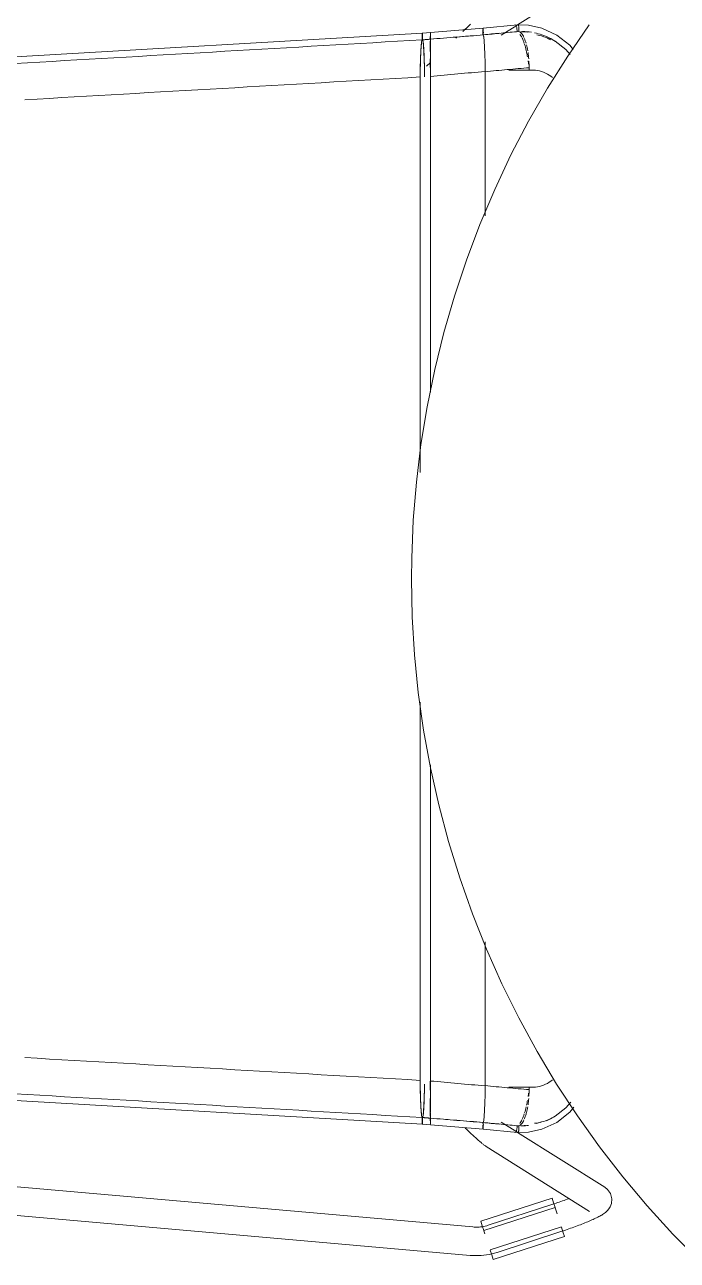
# Model space of a CAD drawing. Header units: millimetres. Extents: x 155927 to 326028, y -36033 to 97293.
# Drawn here: x 227144 to 227418, y 12019 to 12538 of the extents above; entities that cross this region are included whole.
import ezdxf

# ---------------------------------------------------------------- set-up
doc = ezdxf.new("R2010")
doc.units = ezdxf.units.MM
doc.header["$MEASUREMENT"] = 0
doc.layers.add('I-FURN', color=8, linetype='CONTINUOUS', lineweight=9)

msp = doc.modelspace()

# ---------------------------------------------------------------- linework, layer by layer
at = {"layer": 'I-FURN'}
for p, q in [((227350.99, 12538.02), (227387.76, 12561.05)), ((227314.33, 12534.84), (227336.53, 12536.66)), ((227329.49, 12536.64), (227329.02, 12536.2)), ((227329.96, 12537.07), (227329.49, 12536.64)), ((227330.41, 12537.49), (227329.96, 12537.07)), ((227330.85, 12537.9), (227330.41, 12537.49)), ((227331.29, 12538.31), (227330.85, 12537.9)), ((227336.48, 12536.41), (227336.46, 12536.12)), ((227336.46, 12536.12), (227336.48, 12536.41)), ((227336.51, 12536.6), (227336.48, 12536.41)), ((227336.48, 12536.41), (227336.51, 12536.6)), ((227336.53, 12536.67), (227336.51, 12536.6)), ((227336.51, 12536.6), (227336.53, 12536.66)), ((227336.53, 12536.67), (227351.02, 12538.09)), ((227336.56, 12536.6), (227336.53, 12536.67)), ((227336.53, 12536.66), (227336.56, 12536.59)), ((227336.58, 12536.41), (227336.56, 12536.6)), ((227336.61, 12536.11), (227336.58, 12536.41)), ((227336.58, 12536.4), (227336.61, 12536.11)), ((227344.17, 12533.75), (227350.67, 12537.82)), ((227355.59, 12537.88), (227350.13, 12537.97)), ((227361.24, 12536.66), (227355.59, 12537.88)), ((227367.55, 12533.76), (227361.24, 12536.66)), ((227381.2, 12538.09), (227372.15, 12524.9)), ((226979.06, 12515.28), (227310.97, 12534.56)), ((227310.87, 12531.73), (227310.66, 12530.84)), ((227310.87, 12533.18), (227310.86, 12532.69)), ((227310.86, 12532.69), (227310.86, 12532.2)), ((227310.86, 12532.2), (227310.87, 12531.73)), ((227310.88, 12533.64), (227310.87, 12533.18)), ((227310.9, 12534.02), (227310.88, 12533.64)), ((227310.92, 12534.31), (227310.9, 12534.02)), ((227310.95, 12534.5), (227310.92, 12534.31)), ((227310.97, 12534.56), (227310.95, 12534.5)), ((227314.33, 12534.83), (227310.97, 12534.57)), ((227311, 12534.49), (227310.97, 12534.56)), ((227311.03, 12534.31), (227311, 12534.49)), ((227311.05, 12534.01), (227311.03, 12534.31)), ((227311.07, 12533.63), (227311.05, 12534.01)), ((227311.08, 12533.18), (227311.07, 12533.63)), ((227311.07, 12531.72), (227311.08, 12532.19)), ((227311.28, 12530.82), (227311.07, 12531.72)), ((227311.08, 12532.69), (227311.08, 12533.18)), ((227311.08, 12532.19), (227311.08, 12532.69)), ((227314.32, 12532.96), (227314.33, 12533.45)), ((227314.33, 12533.45), (227314.32, 12532.96)), ((227314.32, 12532.46), (227314.32, 12532.96)), ((227314.32, 12532.96), (227314.32, 12532.46)), ((227314.33, 12531.99), (227314.32, 12532.46)), ((227314.32, 12532.46), (227314.33, 12531.99)), ((227314.33, 12534.77), (227314.33, 12534.84)), ((227314.33, 12534.84), (227314.33, 12534.77)), ((227314.33, 12534.77), (227314.33, 12534.83)), ((227314.33, 12534.83), (227314.33, 12534.77)), ((227314.33, 12534.58), (227314.33, 12534.77)), ((227314.33, 12534.77), (227314.34, 12534.58)), ((227314.34, 12534.58), (227314.33, 12534.77)), ((227314.33, 12534.77), (227314.33, 12534.58)), ((227314.33, 12534.28), (227314.33, 12534.58)), ((227314.33, 12534.58), (227314.33, 12534.29)), ((227314.33, 12534.29), (227314.33, 12533.9)), ((227314.33, 12533.9), (227314.33, 12534.28)), ((227314.33, 12533.45), (227314.33, 12533.9)), ((227314.33, 12533.9), (227314.33, 12533.45)), ((227314.34, 12534.58), (227314.34, 12534.29)), ((227314.34, 12534.29), (227314.34, 12534.58)), ((227314.34, 12534.29), (227314.34, 12533.91)), ((227314.34, 12533.91), (227314.34, 12534.29)), ((227314.34, 12533.91), (227314.34, 12533.45)), ((227314.34, 12533.46), (227314.34, 12533.91)), ((227314.34, 12532.97), (227314.34, 12533.46)), ((227314.34, 12533.45), (227314.34, 12532.96)), ((227314.34, 12532.47), (227314.34, 12532.97)), ((227314.34, 12532.96), (227314.34, 12532.47)), ((227314.34, 12532.47), (227314.34, 12532)), ((227314.34, 12532), (227314.34, 12532.47)), ((227314.34, 12532), (227314.35, 12531.11)), ((227314.35, 12531.11), (227314.34, 12532)), ((227325.58, 12532.93), (227325.07, 12532.45)), ((227328.55, 12535.75), (227328.06, 12535.29)), ((227329.02, 12536.2), (227328.55, 12535.75)), ((227336.45, 12535.74), (227336.43, 12535.29)), ((227336.43, 12535.29), (227336.45, 12535.74)), ((227336.43, 12535.29), (227336.43, 12534.8)), ((227336.43, 12534.79), (227336.43, 12535.29)), ((227336.43, 12534.8), (227336.43, 12534.3)), ((227336.43, 12534.3), (227336.43, 12534.79)), ((227336.43, 12534.3), (227336.44, 12533.83)), ((227336.44, 12533.83), (227336.43, 12534.3)), ((227336.62, 12535.73), (227336.61, 12536.11)), ((227336.61, 12536.11), (227336.62, 12535.72)), ((227336.63, 12535.28), (227336.62, 12535.73)), ((227336.62, 12535.72), (227336.63, 12535.27)), ((227336.64, 12534.78), (227336.63, 12535.28)), ((227336.63, 12535.27), (227336.64, 12534.78)), ((227336.63, 12534.29), (227336.64, 12534.78)), ((227336.64, 12534.78), (227336.63, 12534.28)), ((227336.63, 12533.82), (227336.63, 12534.29)), ((227336.63, 12534.28), (227336.63, 12533.81)), ((227336.82, 12532.92), (227336.63, 12533.82)), ((227336.63, 12533.81), (227336.82, 12532.93)), ((227336.82, 12532.93), (227337, 12531.21)), ((227337, 12531.19), (227336.82, 12532.92)), ((227337, 12531.19), (227337.15, 12528.75)), ((227337.15, 12528.71), (227337, 12531.19)), ((227366.85, 12531.19), (227363.16, 12533.1)), ((227371.42, 12527.69), (227366.85, 12531.19)), ((227373.08, 12529.43), (227367.55, 12533.76)), ((227310.31, 12526.59), (227310.18, 12523.46)), ((227310.47, 12529.09), (227310.31, 12526.59)), ((227310.66, 12530.84), (227310.47, 12529.09)), ((227311.48, 12529.07), (227311.28, 12530.82)), ((227311.64, 12526.57), (227311.48, 12529.07)), ((227311.76, 12523.45), (227311.64, 12526.57)), ((227314.3, 12529.35), (227314.29, 12526.85)), ((227314.29, 12526.84), (227314.3, 12529.34)), ((227314.31, 12531.1), (227314.3, 12529.35)), ((227314.3, 12529.34), (227314.31, 12531.09)), ((227314.35, 12531.11), (227314.37, 12529.37)), ((227314.37, 12529.37), (227314.35, 12531.11)), ((227314.38, 12526.86), (227314.37, 12529.37)), ((227314.37, 12529.36), (227314.38, 12526.86)), ((227314.38, 12526.86), (227314.39, 12523.73)), ((227314.39, 12523.73), (227314.38, 12526.86)), ((227337.15, 12528.71), (227337.26, 12525.68)), ((227337.26, 12525.61), (227337.15, 12528.71)), ((227373.15, 12525.62), (227371.42, 12527.69)), ((227374.48, 12527.68), (227373.08, 12529.43)), ((227310.18, 12523.46), (227310.11, 12519.89)), ((227311.84, 12519.9), (227311.76, 12523.45)), ((227314.39, 12522.17), (227312.76, 12520.59)), ((227314.27, 12520.16), (227314.28, 12523.72)), ((227314.28, 12523.72), (227314.27, 12520.17)), ((227314.39, 12523.73), (227314.39, 12520.16)), ((227314.39, 12520.16), (227314.39, 12523.73)), ((227337.26, 12525.61), (227337.34, 12522.17)), ((227337.34, 12522.18), (227337.26, 12525.61)), ((227337.36, 12518.32), (227337.34, 12522.08)), ((227337.34, 12522.08), (227337.36, 12518.44)), ((227372.15, 12524.9), (227363.63, 12511.36)), ((227310.11, 12519.89), (227310.08, 12516.11)), ((227310.08, 12516.11), (227310.08, 12349.84)), ((227310.08, 12349.84), (227310.08, 12516.11)), ((227311.87, 12516.22), (227311.84, 12519.9)), ((227314.39, 12520.16), (227314.4, 12516.37)), ((227314.4, 12516.37), (227314.39, 12520.16)), ((227314.4, 12516.37), (227314.4, 12383.54)), ((227314.4, 12383.54), (227314.4, 12516.37)), ((227337.36, 12457.76), (227337.36, 12518.32)), ((227337.36, 12518.32), (227337.36, 12457.76)), ((227357.16, 12519.02), (227347.41, 12519.02)), ((227355.92, 12520.01), (227355.92, 12518.97)), ((227363.63, 12511.36), (227355.66, 12497.49)), ((227355.66, 12497.49), (227348.25, 12483.31)), ((227348.25, 12483.31), (227341.41, 12468.84)), ((227341.41, 12468.84), (227335.15, 12454.12)), ((227335.15, 12454.12), (227329.49, 12439.15)), ((227329.49, 12439.15), (227324.44, 12423.97)), ((227324.44, 12423.97), (227319.99, 12408.61)), ((227319.99, 12408.61), (227316.16, 12393.07)), ((227316.16, 12393.07), (227312.96, 12377.4)), ((227312.96, 12377.4), (227310.39, 12361.61)), ((227310.39, 12361.61), (227308.45, 12345.72)), ((227308.45, 12345.72), (227307.14, 12329.78)), ((227307.14, 12329.78), (227306.48, 12313.79)), ((227306.48, 12313.79), (227306.38, 12305.16)), ((227306.38, 12305.16), (227306.7, 12289.16)), ((227306.7, 12289.16), (227307.66, 12273.19)), ((227307.66, 12273.19), (227309.26, 12257.27)), ((227309.26, 12257.27), (227311.49, 12241.43)), ((227310.08, 12253.3), (227310.08, 12094.21)), ((227310.08, 12094.21), (227310.08, 12253.3)), ((227311.49, 12241.43), (227314.36, 12225.69)), ((227314.36, 12225.69), (227317.85, 12210.08)), ((227314.4, 12226.94), (227314.4, 12093.94)), ((227314.4, 12093.94), (227314.4, 12226.94)), ((227317.85, 12210.08), (227321.96, 12194.62)), ((227321.96, 12194.62), (227326.69, 12179.33)), ((227326.69, 12179.33), (227332.03, 12164.25)), ((227332.03, 12164.25), (227337.96, 12149.39)), ((227337.36, 12092), (227337.36, 12152.49)), ((227337.36, 12152.49), (227337.36, 12092)), ((227337.96, 12149.39), (227344.48, 12134.78)), ((227344.48, 12134.78), (227351.59, 12120.45)), ((227351.59, 12120.45), (227359.26, 12106.41)), ((227359.26, 12106.41), (227367.48, 12092.68)), ((226979.06, 12095.04), (227310.97, 12075.75)), ((227310.08, 12094.21), (227310.11, 12090.42)), ((227310.11, 12090.42), (227310.18, 12086.86)), ((227311.76, 12086.86), (227311.84, 12090.41)), ((227311.84, 12090.41), (227311.86, 12092.67)), ((227314.27, 12090.15), (227314.27, 12093.93)), ((227314.27, 12093.93), (227314.27, 12090.15)), ((227314.4, 12093.94), (227314.39, 12090.16)), ((227314.39, 12090.15), (227314.4, 12093.94)), ((227314.39, 12090.15), (227314.39, 12086.59)), ((227314.39, 12086.59), (227314.39, 12090.15)), ((227337.34, 12088.24), (227337.36, 12092)), ((227337.36, 12091.88), (227337.34, 12088.24)), ((227347.41, 12091.29), (227357.16, 12091.29)), ((227355.92, 12091.35), (227355.92, 12090.3)), ((227367.48, 12092.68), (227376.25, 12079.3)), ((227310.18, 12086.86), (227310.31, 12083.73)), ((227311.64, 12083.74), (227311.76, 12086.86)), ((227314.29, 12083.47), (227314.28, 12086.6)), ((227314.28, 12086.59), (227314.29, 12083.47)), ((227314.39, 12086.59), (227314.38, 12083.46)), ((227314.38, 12083.45), (227314.39, 12086.59)), ((227337.15, 12081.61), (227337.26, 12084.7)), ((227337.26, 12084.64), (227337.15, 12081.6)), ((227337.34, 12088.14), (227337.26, 12084.7)), ((227337.26, 12084.7), (227337.34, 12088.14)), ((227373.42, 12085.01), (227371.42, 12082.62)), ((227310.31, 12083.73), (227310.47, 12081.23)), ((227310.47, 12081.23), (227310.66, 12079.48)), ((227310.66, 12079.48), (227310.87, 12078.59)), ((227311.07, 12078.59), (227311.28, 12079.5)), ((227311.28, 12079.5), (227311.48, 12081.25)), ((227311.48, 12081.25), (227311.64, 12083.74)), ((227314.3, 12080.97), (227314.29, 12083.47)), ((227314.29, 12083.47), (227314.3, 12080.97)), ((227314.31, 12079.22), (227314.3, 12080.97)), ((227314.3, 12080.97), (227314.31, 12079.22)), ((227314.35, 12079.21), (227314.34, 12078.32)), ((227314.34, 12078.32), (227314.35, 12079.2)), ((227314.37, 12080.68), (227314.35, 12079.21)), ((227314.35, 12079.2), (227314.37, 12080.68)), ((227314.38, 12083.45), (227314.37, 12080.95)), ((227314.37, 12080.95), (227314.38, 12083.45)), ((227337, 12079.13), (227337.15, 12081.61)), ((227337.15, 12081.56), (227337, 12079.12)), ((227371.42, 12082.62), (227366.85, 12079.13)), ((227373.08, 12080.89), (227367.55, 12076.55)), ((227374.77, 12082.99), (227373.08, 12080.89)), ((227376.25, 12079.3), (227385.55, 12066.28)), ((227310.87, 12078.59), (227310.86, 12078.12)), ((227310.86, 12078.12), (227310.86, 12077.62)), ((227310.86, 12077.62), (227310.87, 12077.13)), ((227310.87, 12077.13), (227310.88, 12076.68)), ((227310.88, 12076.68), (227310.9, 12076.3)), ((227310.9, 12076.3), (227310.92, 12076.01)), ((227310.92, 12076.01), (227310.95, 12075.82)), ((227310.95, 12075.82), (227310.97, 12075.75)), ((227310.97, 12075.75), (227311, 12075.82)), ((227314.33, 12075.48), (227310.97, 12075.75)), ((227311, 12075.82), (227311.03, 12076.01)), ((227311.03, 12076.01), (227311.05, 12076.3)), ((227311.05, 12076.3), (227311.07, 12076.69)), ((227311.08, 12078.13), (227311.07, 12078.59)), ((227311.07, 12076.69), (227311.08, 12077.14)), ((227311.08, 12077.63), (227311.08, 12078.13)), ((227311.08, 12077.14), (227311.08, 12077.63)), ((227314.32, 12077.85), (227314.33, 12078.32)), ((227314.33, 12078.32), (227314.32, 12077.85)), ((227314.32, 12077.36), (227314.32, 12077.85)), ((227314.32, 12077.85), (227314.32, 12077.35)), ((227314.33, 12076.87), (227314.32, 12077.36)), ((227314.32, 12077.35), (227314.33, 12076.86)), ((227314.33, 12076.42), (227314.33, 12076.87)), ((227314.33, 12076.86), (227314.33, 12076.41)), ((227314.33, 12076.03), (227314.33, 12076.42)), ((227314.33, 12076.41), (227314.33, 12076.03)), ((227314.33, 12075.55), (227314.33, 12075.48)), ((227314.33, 12075.48), (227314.33, 12075.55)), ((227314.33, 12075.54), (227314.33, 12075.48)), ((227314.33, 12075.48), (227314.33, 12075.54)), ((227314.33, 12075.48), (227336.53, 12073.65)), ((227314.34, 12078.32), (227314.34, 12077.85)), ((227314.34, 12077.84), (227314.34, 12078.32)), ((227314.34, 12077.85), (227314.34, 12077.35)), ((227314.34, 12077.35), (227314.34, 12077.84)), ((227314.34, 12077.35), (227314.34, 12076.86)), ((227314.34, 12076.86), (227314.34, 12077.35)), ((227314.34, 12076.86), (227314.34, 12076.41)), ((227314.34, 12076.41), (227314.34, 12076.86)), ((227314.34, 12076.41), (227314.34, 12076.03)), ((227314.34, 12076.02), (227314.34, 12076.41)), ((227314.34, 12076.03), (227314.34, 12075.73)), ((227314.34, 12075.73), (227314.34, 12076.02)), ((227329.49, 12073.68), (227329.02, 12074.12)), ((227336.44, 12076.49), (227336.43, 12076.02)), ((227336.43, 12076.02), (227336.44, 12076.49)), ((227336.43, 12075.52), (227336.43, 12075.03)), ((227336.43, 12075.03), (227336.43, 12075.52)), ((227336.43, 12075.03), (227336.45, 12074.58)), ((227336.45, 12074.58), (227336.43, 12075.03)), ((227336.45, 12074.58), (227336.46, 12074.19)), ((227336.46, 12074.2), (227336.45, 12074.58)), ((227336.48, 12073.9), (227336.46, 12074.2)), ((227336.46, 12074.19), (227336.48, 12073.9)), ((227336.61, 12074.21), (227336.58, 12073.91)), ((227336.58, 12073.91), (227336.61, 12074.2)), ((227336.61, 12074.2), (227336.62, 12074.59)), ((227336.62, 12074.59), (227336.61, 12074.21)), ((227336.63, 12075.05), (227336.62, 12074.59)), ((227336.62, 12074.59), (227336.63, 12075.04)), ((227336.82, 12077.39), (227336.63, 12076.5)), ((227336.63, 12076.5), (227336.82, 12077.39)), ((227336.63, 12076.03), (227336.63, 12076.5)), ((227336.63, 12076.5), (227336.63, 12076.03)), ((227336.64, 12075.53), (227336.63, 12076.03)), ((227336.63, 12076.03), (227336.64, 12075.54)), ((227336.64, 12075.54), (227336.63, 12075.05)), ((227336.63, 12075.04), (227336.64, 12075.53)), ((227336.82, 12077.39), (227337, 12079.13)), ((227337, 12079.11), (227336.82, 12077.39)), ((227350.67, 12072.5), (227344.17, 12076.57)), ((227367.55, 12076.55), (227361.24, 12073.65)), ((227366.85, 12079.13), (227363.16, 12077.22)), ((227332.15, 12032.56), (226907.65, 12069.86)), ((227329.96, 12073.25), (227329.49, 12073.68)), ((227330.41, 12072.82), (227329.96, 12073.25)), ((227330.85, 12072.41), (227330.41, 12072.82)), ((227331.29, 12072.01), (227330.85, 12072.41)), ((227331.71, 12071.62), (227331.29, 12072.01)), ((227332.13, 12071.24), (227331.71, 12071.62)), ((227332.53, 12070.87), (227332.13, 12071.24)), ((227332.92, 12070.51), (227332.53, 12070.87)), ((227333.3, 12070.17), (227332.92, 12070.51)), ((227333.66, 12069.84), (227333.3, 12070.17)), ((227334.01, 12069.52), (227333.66, 12069.84)), ((227334.35, 12069.22), (227334.01, 12069.52)), ((227334.67, 12068.93), (227334.35, 12069.22)), ((227334.98, 12068.66), (227334.67, 12068.93)), ((227336.48, 12073.9), (227336.51, 12073.71)), ((227336.51, 12073.72), (227336.48, 12073.9)), ((227336.53, 12073.65), (227336.51, 12073.72)), ((227336.51, 12073.71), (227336.53, 12073.65)), ((227336.56, 12073.72), (227336.53, 12073.65)), ((227336.53, 12073.65), (227336.56, 12073.72)), ((227336.53, 12073.65), (227351.02, 12072.23)), ((227336.56, 12073.72), (227336.58, 12073.91)), ((227355.59, 12072.44), (227350.13, 12072.35)), ((227387.76, 12049.26), (227350.99, 12072.3)), ((227361.24, 12073.65), (227355.59, 12072.44)), ((227335.28, 12068.4), (227334.98, 12068.66)), ((227335.56, 12068.16), (227335.28, 12068.4)), ((227335.82, 12067.93), (227335.56, 12068.16)), ((227336.07, 12067.72), (227335.82, 12067.93)), ((227336.31, 12067.52), (227336.07, 12067.72)), ((227336.55, 12067.33), (227336.31, 12067.52)), ((227336.77, 12067.15), (227336.55, 12067.33)), ((227336.99, 12066.97), (227336.77, 12067.15)), ((227337.22, 12066.8), (227336.99, 12066.97)), ((227337.48, 12066.62), (227337.22, 12066.8)), ((227337.8, 12066.4), (227337.48, 12066.62)), ((227337.8, 12066.4), (227381.38, 12039.1)), ((227385.55, 12066.28), (227395.35, 12053.64)), ((226887.78, 12059.56), (227331.1, 12020.61)), ((227395.35, 12053.64), (227405.66, 12041.4)), ((227388.88, 12048.37), (227387.76, 12049.26)), ((227388.88, 12048.37), (227390.1, 12046.64)), ((227365.57, 12044.74), (227335.57, 12035.05)), ((227365.57, 12044.74), (227366.2, 12042.78)), ((227367.92, 12042.82), (227367.23, 12042.58)), ((227368.6, 12043.05), (227367.92, 12042.82)), ((227369.27, 12043.28), (227368.6, 12043.05)), ((227369.94, 12043.52), (227369.27, 12043.28)), ((227370.59, 12043.76), (227369.94, 12043.52)), ((227371.24, 12043.99), (227370.59, 12043.76)), ((227371.88, 12044.23), (227371.24, 12043.99)), ((227372.5, 12044.46), (227371.88, 12044.23)), ((227390.1, 12046.64), (227390.69, 12044.41)), ((227390.69, 12044.41), (227390.52, 12042.44)), ((227336.87, 12031.01), (227366.88, 12040.69)), ((227365.52, 12042.02), (227338.71, 12033.31)), ((227365.85, 12042.13), (227365.52, 12042.02)), ((227366.54, 12042.35), (227365.85, 12042.13)), ((227366.2, 12042.78), (227366.84, 12040.81)), ((227367.23, 12042.58), (227366.54, 12042.35)), ((227367.71, 12038.12), (227366.91, 12040.6)), ((227386.84, 12037.84), (227386.45, 12037.59)), ((227387.22, 12038.09), (227386.84, 12037.84)), ((227387.61, 12038.37), (227387.22, 12038.09)), ((227388.02, 12038.68), (227387.61, 12038.37)), ((227388.44, 12039.05), (227388.02, 12038.68)), ((227388.91, 12039.52), (227388.44, 12039.05)), ((227389.43, 12040.14), (227388.91, 12039.52)), ((227389.99, 12041.06), (227389.43, 12040.14)), ((227390.52, 12042.44), (227389.99, 12041.06)), ((227405.66, 12041.4), (227416.45, 12029.59)), ((227332.18, 12032.56), (227332.15, 12032.56)), ((227332.84, 12032.51), (227332.18, 12032.56)), ((227333.5, 12032.5), (227332.84, 12032.51)), ((227334.16, 12032.51), (227333.5, 12032.5)), ((227334.82, 12032.54), (227334.16, 12032.51)), ((227335.48, 12032.6), (227334.82, 12032.54)), ((227336.14, 12032.69), (227335.48, 12032.6)), ((227336.2, 12033.1), (227335.57, 12035.05)), ((227336.79, 12032.81), (227336.14, 12032.69)), ((227336.83, 12031.12), (227336.2, 12033.1)), ((227337.44, 12032.95), (227336.79, 12032.81)), ((227338.08, 12033.11), (227337.44, 12032.95)), ((227338.71, 12033.31), (227338.08, 12033.11)), ((227369.48, 12032.62), (227339.48, 12022.94)), ((227369.52, 12032.51), (227370.16, 12030.53)), ((227374.77, 12032.51), (227374.06, 12032.25)), ((227375.47, 12032.76), (227374.77, 12032.51)), ((227376.16, 12033.01), (227375.47, 12032.76)), ((227376.84, 12033.27), (227376.16, 12033.01)), ((227377.5, 12033.52), (227376.84, 12033.27)), ((227378.15, 12033.78), (227377.5, 12033.52)), ((227378.79, 12034.03), (227378.15, 12033.78)), ((227379.42, 12034.28), (227378.79, 12034.03)), ((227380.03, 12034.53), (227379.42, 12034.28)), ((227380.63, 12034.78), (227380.03, 12034.53)), ((227381.2, 12035.02), (227380.63, 12034.78)), ((227381.77, 12035.26), (227381.2, 12035.02)), ((227382.31, 12035.5), (227381.77, 12035.26)), ((227382.84, 12035.74), (227382.31, 12035.5)), ((227383.35, 12035.98), (227382.84, 12035.74)), ((227383.84, 12036.21), (227383.35, 12035.98)), ((227384.31, 12036.44), (227383.84, 12036.21)), ((227384.77, 12036.67), (227384.31, 12036.44)), ((227385.21, 12036.9), (227384.77, 12036.67)), ((227385.64, 12037.13), (227385.21, 12036.9)), ((227386.05, 12037.36), (227385.64, 12037.13)), ((227386.45, 12037.59), (227386.05, 12037.36)), ((227337.28, 12029.74), (227336.9, 12030.91)), ((227370.79, 12028.58), (227340.78, 12018.89)), ((227342.42, 12021.89), (227369.23, 12030.61)), ((227369.69, 12030.75), (227369.23, 12030.61)), ((227370.43, 12031), (227369.69, 12030.75)), ((227370.16, 12030.53), (227370.79, 12028.58)), ((227371.16, 12031.25), (227370.43, 12031)), ((227371.9, 12031.49), (227371.16, 12031.25)), ((227372.63, 12031.75), (227371.9, 12031.49)), ((227373.35, 12032), (227372.63, 12031.75)), ((227374.06, 12032.25), (227373.35, 12032)), ((227416.45, 12029.59), (227427.7, 12018.22)), ((227340.15, 12020.85), (227339.51, 12022.82)), ((227331.1, 12020.61), (227332.24, 12020.53)), ((227332.24, 12020.53), (227333.38, 12020.5)), ((227333.38, 12020.5), (227334.52, 12020.51)), ((227334.52, 12020.51), (227335.66, 12020.57)), ((227335.66, 12020.57), (227336.8, 12020.68)), ((227336.8, 12020.68), (227337.93, 12020.83)), ((227337.93, 12020.83), (227339.06, 12021.02)), ((227339.06, 12021.02), (227340.17, 12021.26)), ((227340.78, 12018.89), (227340.15, 12020.85)), ((227340.17, 12021.26), (227341.28, 12021.55)), ((227341.28, 12021.55), (227342.37, 12021.88)), ((227342.37, 12021.88), (227342.42, 12021.89))]:
    msp.add_line(p, q, dxfattribs=at)
for points, knots in [([(227350.85, 12535.15), (227350.86, 12535.37), (227350.85, 12535.86), (227350.77, 12536.61), (227350.61, 12537.28), (227350.44, 12537.71), (227350.32, 12537.86), (227350.28, 12537.9)], [-1, -1, -1, -1, -0.90625, -0.8125, -0.71875, -0.625, -0.5625, -0.5625, -0.5625, -0.5625]), ([(227351.17, 12538.04), (227351.2, 12538.02), (227351.24, 12537.98), (227351.32, 12537.87), (227351.42, 12537.68), (227351.52, 12537.36), (227351.6, 12536.96), (227351.63, 12536.61), (227351.65, 12536.23), (227351.64, 12535.79), (227351.61, 12535.43), (227351.58, 12535.25)], [0.5555556, 0.5555556, 0.5555556, 0.5555556, 0.5833333, 0.6180556, 0.6527778, 0.7222222, 0.7916667, 0.8263889, 0.8611111, 0.9305556, 1, 1, 1, 1]), ([(227310.08, 12516.11), (227310.08, 12517.38), (227310.1, 12519.93), (227310.18, 12523.54), (227310.3, 12526.7), (227310.52, 12530.06), (227310.73, 12531.45), (227310.87, 12531.73)], [-1, -1, -1, -1, -0.833333, -0.666667, -0.5, -0.333333, 0, 0, 0, 0]), ([(227310.87, 12531.73), (227310.87, 12531.95), (227310.86, 12532.44), (227310.86, 12533.08), (227310.87, 12533.54), (227310.89, 12533.95), (227310.92, 12534.4), (227310.95, 12534.57), (227310.97, 12534.57)], [-1, -1, -1, -1, -0.90625, -0.8125, -0.765625, -0.71875, -0.625, -0.501507, -0.501507, -0.501507, -0.501507]), ([(227310.97, 12534.57), (227310.99, 12534.57), (227311.02, 12534.43), (227311.05, 12534.03), (227311.07, 12533.64), (227311.08, 12533.19), (227311.09, 12532.69), (227311.08, 12532.19), (227311.08, 12531.87), (227311.07, 12531.72)], [-0.5, -0.5, -0.5, -0.5, -0.375, -0.3125, -0.25, -0.1875, -0.125, -0.0625, 0, 0, 0, 0]), ([(227311.07, 12531.72), (227311.22, 12531.43), (227311.43, 12530.04), (227311.65, 12526.69), (227311.77, 12523.53), (227311.85, 12519.97), (227311.87, 12517.46), (227311.87, 12516.22)], [-1, -1, -1, -1, -0.6666667, -0.5, -0.3333333, -0.1666667, -0.003964, -0.003964, -0.003964, -0.003964]), ([(227330.33, 12533.32), (227328.68, 12533.18), (227323.35, 12532.74), (227318.02, 12532.3), (227314.33, 12531.99)], [0.2766114, 0.2766114, 0.2766114, 0.2766114, 0.5, 1, 1, 1, 1]), ([(227351.58, 12535.25), (227351.97, 12535.11), (227352.72, 12534.54), (227353.42, 12533.41), (227353.74, 12532.73)], [0, 0, 0, 0, 0.1666667, 0.3309695, 0.3309695, 0.3309695, 0.3309695]), ([(227358.16, 12534.67), (227360.27, 12534.23), (227363.35, 12533.22), (227366.12, 12531.59), (227366.99, 12531)], [0.1763318, 0.1763318, 0.1763318, 0.1763318, 0.3333333, 0.408557, 0.408557, 0.408557, 0.408557]), ([(227364.92, 12531.72), (227364.33, 12532.06), (227362.48, 12533.08), (227360.5, 12533.58), (227359.13, 12533.81)], [0.6175454, 0.6175454, 0.6175454, 0.6175454, 0.6666667, 0.7702374, 0.7702374, 0.7702374, 0.7702374]), ([(227355.24, 12524.54), (227355.12, 12525.22), (227354.95, 12526.06), (227354.77, 12526.91), (227354.73, 12527.1)], [-0.7589709, -0.7589709, -0.7589709, -0.7589709, -0.6666667, -0.6409461, -0.6409461, -0.6409461, -0.6409461]), ([(227354.82, 12529.6), (227355, 12528.86), (227355.17, 12528), (227355.33, 12527.11), (227355.34, 12527.05)], [0.5392675, 0.5392675, 0.5392675, 0.5392675, 0.6666667, 0.6749626, 0.6749626, 0.6749626, 0.6749626]), ([(227355.92, 12518.97), (227358.3, 12519.18), (227361.9, 12518.55), (227364.9, 12516.62), (227365.81, 12515.86)], [0, 0, 0, 0, 0.3333333, 0.5, 0.5, 0.5, 0.5]), ([(227310.87, 12078.59), (227310.73, 12078.86), (227310.52, 12080.25), (227310.3, 12083.61), (227310.18, 12086.78), (227310.1, 12090.38), (227310.08, 12092.93), (227310.08, 12094.21)], [-1, -1, -1, -1, -0.666667, -0.5, -0.333333, -0.166667, 0, 0, 0, 0]), ([(227311.86, 12092.67), (227311.85, 12090.64), (227311.79, 12087.42), (227311.65, 12083.63), (227311.43, 12080.28), (227311.22, 12078.88), (227311.07, 12078.59)], [-0.9335619, -0.9335619, -0.9335619, -0.9335619, -0.6666667, -0.5, -0.3333333, 0, 0, 0, 0]), ([(227365.81, 12094.46), (227364.9, 12093.69), (227361.9, 12091.76), (227358.3, 12091.13), (227355.92, 12091.35)], [0.5, 0.5, 0.5, 0.5, 0.6666667, 1, 1, 1, 1]), ([(227354.8, 12080.67), (227354.75, 12080.46), (227354.49, 12079.5), (227354.19, 12078.68), (227353.95, 12078.08)], [0.4629467, 0.4629467, 0.4629467, 0.4629467, 0.5, 0.6317809, 0.6317809, 0.6317809, 0.6317809]), ([(227310.97, 12075.75), (227310.95, 12075.75), (227310.93, 12075.89), (227310.9, 12076.28), (227310.88, 12076.66), (227310.87, 12077.12), (227310.86, 12077.62), (227310.86, 12078.12), (227310.87, 12078.44), (227310.87, 12078.59)], [-0.498493, -0.498493, -0.498493, -0.498493, -0.375, -0.3125, -0.25, -0.1875, -0.125, -0.0625, 0, 0, 0, 0]), ([(227351.58, 12075.06), (227351.6, 12074.92), (227351.63, 12074.64), (227351.65, 12074.21), (227351.64, 12073.84), (227351.61, 12073.55), (227351.58, 12073.28), (227351.53, 12073.03), (227351.47, 12072.8), (227351.4, 12072.61), (227351.31, 12072.41), (227351.22, 12072.31), (227351.17, 12072.28)], [0, 0, 0, 0, 0.0555556, 0.1111111, 0.1666667, 0.1944444, 0.2222222, 0.2777778, 0.3055556, 0.3333333, 0.3888889, 0.4444444, 0.4444444, 0.4444444, 0.4444444]), ([(227366.82, 12079.13), (227366, 12078.62), (227363.28, 12077.04), (227360.29, 12076.44), (227358.19, 12076.16)], [-0.4024189, -0.4024189, -0.4024189, -0.4024189, -0.3333333, -0.1789981, -0.1789981, -0.1789981, -0.1789981])]:
    msp.add_open_spline(points, degree=3, knots=knots, dxfattribs=at)
for points in [[(227310.87, 12531.73), (227255.47, 12528.51), (227144.71, 12522.07), (227034.11, 12515.63), (226978.88, 12512.41)], [(227310.87, 12531.73), (227311.45, 12531.77), (227312.61, 12531.86), (227313.76, 12531.95), (227314.34, 12532)], [(227311.07, 12531.72), (227311.62, 12531.77), (227312.7, 12531.86), (227313.78, 12531.95), (227314.33, 12531.99)], [(227336.63, 12533.81), (227332.92, 12533.51), (227325.49, 12532.91), (227318.06, 12532.3), (227314.34, 12532)], [(227336.63, 12533.82), (227339.15, 12534.05), (227344.19, 12534.53), (227349.14, 12535.01), (227351.58, 12535.25)], [(227336.63, 12533.85), (227338.94, 12534.08), (227341.25, 12534.3), (227343.52, 12534.53)], [(227352.89, 12532.67), (227352.58, 12533.3), (227352.26, 12533.7), (227351.94, 12534.03)], [(227355.09, 12535.02), (227354.21, 12535.13), (227353.31, 12535.15), (227352.41, 12535.15)], [(227353.86, 12530.24), (227353.59, 12531.05), (227353.31, 12531.86), (227353.01, 12532.42)], [(227353.12, 12535.22), (227354.38, 12535.2), (227355.64, 12535.11), (227356.88, 12534.92)], [(227353.95, 12532.25), (227354.2, 12531.66), (227354.43, 12531), (227354.64, 12530.27)], [(227354.7, 12527.2), (227354.49, 12528.12), (227354.26, 12529.07), (227354.01, 12529.92)], [(227355.45, 12526.37), (227355.57, 12525.52), (227355.69, 12524.64), (227355.75, 12523.73)], [(227355.68, 12521.43), (227355.63, 12521.91), (227355.56, 12522.38), (227355.5, 12522.84)], [(227355.82, 12522.8), (227355.87, 12521.89), (227355.91, 12520.96), (227355.92, 12520.01)], [(227143.59, 12506.52), (227199.05, 12509.72), (227254.55, 12512.91), (227310.08, 12516.11)], [(227314.4, 12516.37), (227318.23, 12516.72), (227322.06, 12517.06), (227325.89, 12517.4)], [(227325.89, 12517.4), (227329.72, 12517.75), (227333.54, 12518.09), (227337.36, 12518.44)], [(227337.36, 12518.32), (227340.5, 12518.62), (227346.75, 12519.21), (227352.89, 12519.76), (227355.92, 12520.01)], [(227355.92, 12518.97), (227356.42, 12519.01), (227356.93, 12519.03), (227357.44, 12519.02)], [(227310.08, 12094.21), (227254.55, 12097.4), (227199.02, 12100.6), (227143.59, 12103.79)], [(227310.87, 12078.59), (227255.47, 12081.81), (227144.71, 12088.25), (227034.11, 12094.69), (226978.88, 12097.91)], [(227325.89, 12092.91), (227322.06, 12093.25), (227318.23, 12093.6), (227314.4, 12093.94)], [(227337.36, 12091.88), (227333.54, 12092.22), (227329.72, 12092.57), (227325.89, 12092.91)], [(227337.36, 12092), (227340.5, 12091.69), (227346.75, 12091.1), (227352.89, 12090.56), (227355.92, 12090.3)], [(227355.92, 12090.3), (227355.91, 12089.35), (227355.87, 12088.42), (227355.82, 12087.51)], [(227357.43, 12091.3), (227356.93, 12091.28), (227356.42, 12091.3), (227355.92, 12091.35)], [(227354.85, 12083.77), (227354.99, 12084.42), (227355.13, 12085.08), (227355.25, 12085.76)], [(227355.75, 12086.58), (227355.67, 12085.68), (227355.57, 12084.8), (227355.45, 12083.95)], [(227355.5, 12087.46), (227355.57, 12087.93), (227355.62, 12088.41), (227355.67, 12088.89)], [(227353.01, 12077.89), (227353.3, 12078.53), (227353.58, 12079.27), (227353.84, 12080.09)], [(227354, 12080.52), (227354.25, 12081.32), (227354.48, 12082.2), (227354.7, 12083.11)], [(227355.31, 12083.09), (227355.17, 12082.25), (227355.01, 12081.45), (227354.82, 12080.71)], [(227310.87, 12078.59), (227311.45, 12078.54), (227312.61, 12078.45), (227313.76, 12078.36), (227314.34, 12078.32)], [(227311.07, 12078.59), (227311.09, 12078), (227311.09, 12076.49), (227311.01, 12075.75), (227310.97, 12075.75)], [(227311.07, 12078.59), (227311.62, 12078.55), (227312.7, 12078.46), (227313.78, 12078.37), (227314.33, 12078.32)], [(227336.63, 12076.5), (227332.92, 12076.81), (227325.49, 12077.41), (227318.06, 12078.01), (227314.34, 12078.32)], [(227321.88, 12077.7), (227321.47, 12077.73), (227321.06, 12077.76), (227320.65, 12077.8)], [(227336.44, 12076.49), (227332.79, 12076.79), (227329.14, 12077.09), (227325.49, 12077.4)], [(227336.44, 12076.49), (227338.81, 12076.25), (227341.18, 12076.02), (227343.52, 12075.78)], [(227336.63, 12076.5), (227339.15, 12076.26), (227344.19, 12075.78), (227349.14, 12075.3), (227351.58, 12075.06)], [(227350.28, 12072.41), (227350.32, 12072.45), (227350.42, 12072.57), (227350.55, 12072.87), (227350.67, 12073.26), (227350.76, 12073.71), (227350.83, 12074.2), (227350.86, 12074.7), (227350.86, 12075.02), (227350.85, 12075.17)], [(227353.75, 12077.61), (227353.42, 12076.92), (227352.72, 12075.77), (227351.97, 12075.21), (227351.58, 12075.06)], [(227351.94, 12076.07), (227352.26, 12076.48), (227352.58, 12077), (227352.89, 12077.64)], [(227352.41, 12075.1), (227353.06, 12075.11), (227353.71, 12075.15), (227354.36, 12075.21)], [(227355.58, 12075.24), (227354.76, 12075.15), (227353.94, 12075.14), (227353.11, 12075.15)], [(227358.83, 12076.03), (227359.55, 12076.23), (227360.27, 12076.47), (227360.98, 12076.73)]]:
    msp.add_open_spline(points, degree=3, dxfattribs=at)

doc.saveas('drawing.dxf')
